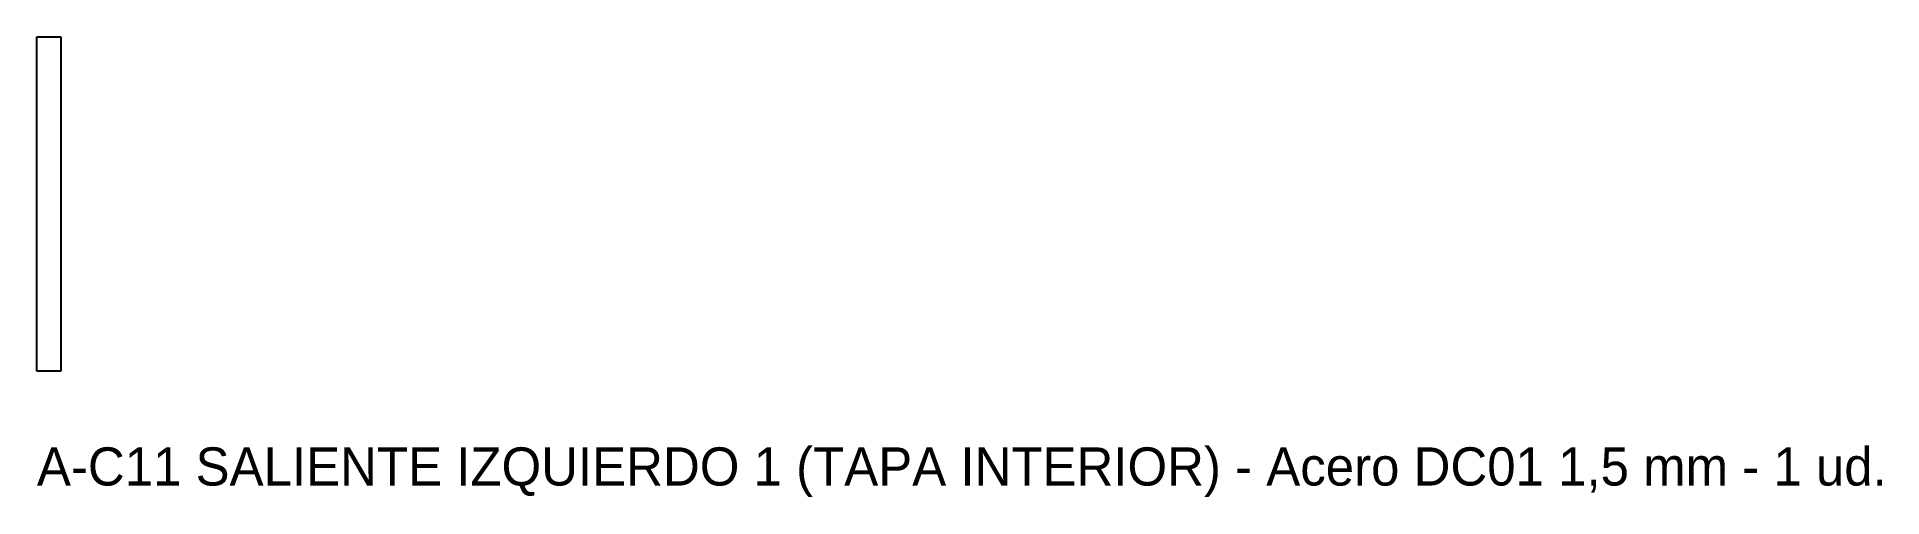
# Model space of a CAD drawing. Header units: millimetres. Extents: x -1 to 192, y -31 to 18.
import ezdxf

# ---------------------------------------------------------------- set-up
doc = ezdxf.new("R2010")
doc.units = ezdxf.units.MM
doc.layers.add('CORTE', color=7, linetype='CONTINUOUS')
doc.layers.add('TEXTO', color=3, linetype='CONTINUOUS')

msp = doc.modelspace()

# ---------------------------------------------------------------- linework, layer by layer
at = {"layer": 'CORTE'}
for p, q in [((-1.25, -17.5), (-1.25, 17.5)), ((-1.25, 17.5), (1.25, 17.5)), ((1.25, 17.5), (1.25, -17.5)), ((1.25, -17.5), (-1.25, -17.5))]:
    msp.add_line(p, q, dxfattribs=at)

# ---------------------------------------------------------------- texts
at = {"layer": 'TEXTO'}
msp.add_text('A-C11 SALIENTE IZQUIERDO 1 (TAPA INTERIOR) - Acero DC01 1,5 mm - 1 ud.', height=4, dxfattribs=at).set_placement((-1.25, -29.5))

doc.saveas('drawing.dxf')
